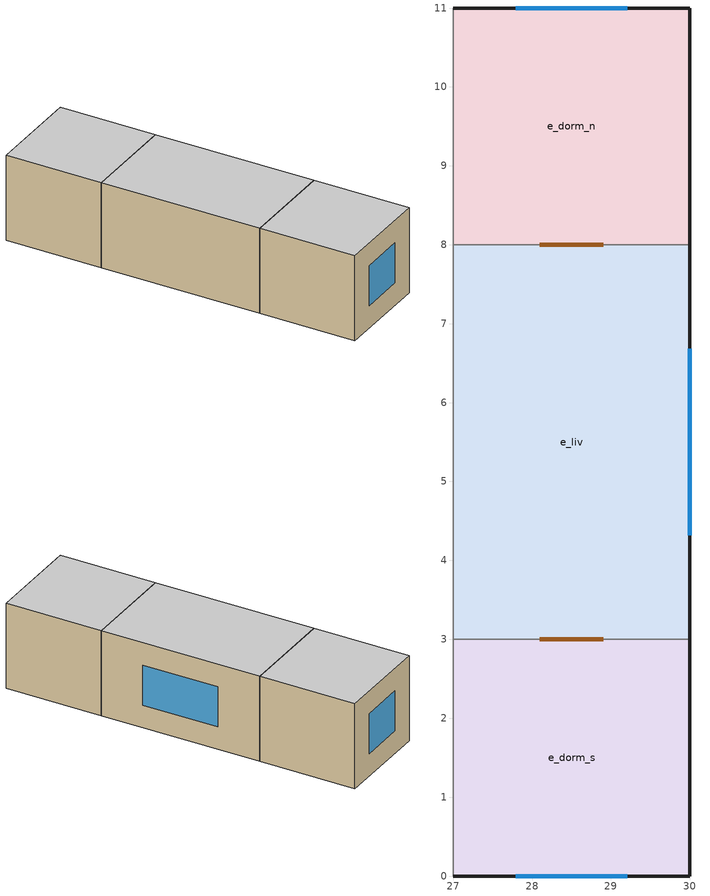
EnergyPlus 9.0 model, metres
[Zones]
e_liv
 floor othersideconditionsmodel (floor): 30,8 30,3 27,3 27,8 z0
 wall outside (ext_wall): 30,3 30,8 z0:2.7
 wall to e_dorm_n (int_wall): 30,8 27,8 z0:2.7
 wall to e_dorm_s (int_wall): 27,3 30,3 z0:2.7
 wall adiabatic (int_wall): 27,8 27,3 z0:2.7
 window (simple_window): 30,4.32 30,6.68 z0.71:1.99
 door inside (door_3cm): 28.9,8 28.1,8 / 28.1,3 28.9,3 z0:2.1
 ceiling adiabatic (ceiling): 27,8 27,3 30,3 30,8 z2.7
e_dorm_n
 floor othersideconditionsmodel (floor): 30,11 30,8 27,8 27,11 z0
 wall outside (ext_wall): 30,8 30,11 27,11 z0:2.7
 wall adiabatic (int_wall): 27,11 27,8 z0:2.7
 window (simple_window): 29.2,11 27.8,11 z0.71:1.99
 ceiling adiabatic (ceiling): 27,11 27,8 30,8 30,11 z2.7
e_dorm_s
 floor othersideconditionsmodel (floor): 30,3 30,0 27,0 27,3 z0
 wall outside (ext_wall): 27,0 30,0 30,3 z0:2.7
 wall adiabatic (int_wall): 27,3 27,0 z0:2.7
 window (simple_window): 27.8,0 29.2,0 z0.71:1.99
 ceiling adiabatic (ceiling): 27,3 27,0 30,0 30,3 z2.7
[Building]
1_storey: Loads convergence tolerance value=0.04; Maximum number of warmup days=25; Minimum number of warmup days=6; North axis=0; Solar distribution=FullInteriorAndExteriorWithReflections; Temperature convergence tolerance value=0.4; Terrain=City
[Site:GroundDomain:Slab]
ground_domain: 1, 0.4, 1.6, 10, No, Full, 6, 5, Timestep, ground_coupled_oscm, OnGrade, 1250, 30, 50, 1500, 1.5, finite_diff, Site:GroundTemperature:Undisturbed:FiniteDifference, No
[Site:GroundTemperature:Undisturbed:FiniteDifference]
finite_diff: 0.4, 1250, 30, 50, 1500, 1.5
[Construction]
ceiling: piso_ceramico, contrapiso, concreto_5cm, impermeabilizacao
ext_wall: argamassa_externa, tijolo_9x19x19, camara_parede, tijolo_9x19x19, argamassa_interna
floor: impermeabilizacao, concreto_5cm, contrapiso, piso_ceramico
int_wall: argamassa_interna, tijolo_9x19x19, camara_parede, tijolo_9x19x19, argamassa_interna
door_3cm: porta_mad_int_3cm
simple_window: vid_0.87
[Material] Thermal absorptance=0.9
Name | Conductivity | Density | Roughness | Solar absorptance | Specific heat | Thickness | Visible absorptance
argamassa_externa; argamassa_interna | 1.15 | 2000 | MediumRough | 0.5 | 1000 | 0.025 | 0.5
concreto_5cm | 1.75 | 2200 | MediumRough | 0.7 | 1000 | 0.05 | 0.7
contrapiso | 1.15 | 2000 | MediumRough | 0.7 | 1000 | 0.02 | 0.7
impermeabilizacao | 0.23 | 1000 | Smooth | 0.7 | 920 | 0.0001 | 0.7
piso_ceramico | 1.05 | 2000 | Smooth | 0.7 | 920 | 0.0075 | 0.7
porta_mad_int_3cm | 0.15 | 650 | MediumSmooth | 0.5 | 2300 | 0.03 | 0.5
tijolo_9x19x19 | 0.9 | 1600 | Rough | 0.7 | 920 | 0.013 | 0.7
[Material:AirGap]
camara_parede: Thermal resistance=0.17
[WindowMaterial:SimpleGlazingSystem]
vid_0.87: Solar heat gain coefficient=0.87; U factor=5.7
[ThermostatSetpoint:DualSetpoint]
thermostat_setpoint: Cooling setpoint temperature schedule=sch_hvac_23; Heating setpoint temperature schedule=sch_hvac_18
[Zone] Multiplier=1
e_liv; e_dorm_n; e_dorm_s
[ZoneControl:Thermostat] Control 1=thermostat_setpoint; Control type schedule=sch_hvac_4
Name | Zone or zonelist
thermostat_e_liv | e_liv
thermostat_e_dorm_n | e_dorm_n
thermostat_e_dorm_s | e_dorm_s
[Zone equipment]
e_liv: hvac_e_liv
e_dorm_n: hvac_e_dorm_n
e_dorm_s: hvac_e_dorm_s
[ZoneHVAC:IdealLoadsAirSystem] Cooling limit=NoLimit; Cooling sensible heat ratio=0.7; Dehumidification control type=None; Demand controlled ventilation type=None; Heat recovery type=None; Heating limit=NoLimit; Humidification control type=None; Latent heat recovery effectiveness=0.65; Maximum heating supply air humidity ratio=0.0156; Maximum heating supply air temperature=50; Minimum cooling supply air humidity ratio=0.0077; Minimum cooling supply air temperature=13; Outdoor air economizer type=NoEconomizer; Sensible heat recovery effectiveness=0.7
Name | Availability schedule
hvac_e_liv | sch_hvac_liv
hvac_e_dorm_n; hvac_e_dorm_s | sch_hvac_dorm
[SurfaceProperty:OtherSideConditionsModel]
ground_coupled_oscm: Type of modeling=GroundCoupledSurface
[Schedule:Compact]
sch_hvac_4: Through: 12/31, For: AllDays, Until: 24:00, 4
sch_hvac_18: Through: 12/31, For: AllDays, Until: 24:00, 18
sch_hvac_23: Through: 12/31, For: AllDays, Until: 24:00, 23
sch_hvac_liv: Through: 12/31, For: AllDays, Until: 14:00, 0, Until: 22:00, 1, Until: 24:00, 0
sch_hvac_dorm: Through: 12/31, For: AllDays, Until: 08:00, 1, Until: 22:00, 0, Until: 24:00, 1
[AirflowNetwork:MultiZone:Component:DetailedOpening] Discharge coefficient for opening factor 1=0.001; Discharge coefficient for opening factor 2=0.65; Extra crack length or height of pivoting axis=0; Height factor for opening factor 1=1; Height factor for opening factor 2=1; Number of sets of opening factor data=2; Opening factor 1=0; Opening factor 2=1; Start height factor for opening factor 1=0; Start height factor for opening factor 2=0; Type of rectangular large vertical opening lvo=NonPivoted; Width factor for opening factor 1=0
Name | Air mass flow coefficient when opening is closed | Air mass flow exponent when opening is closed | Width factor for opening factor 2
window_opening | 0.0003 | 0.63 | 0.45
door_opening | 0.0024 | 0.59 | 1
[AirflowNetwork:MultiZone:Surface] Ventilation control mode=NoVent; Window door opening factor or crack factor=1
Name | Leakage component | Surface
afn_e_liv_door_n | door_opening | e_liv_door_n
afn_e_liv_door_s | door_opening | e_liv_door_s
afn_e_liv_window_e | window_opening | e_liv_window_e
afn_e_dorm_n_window_n | window_opening | e_dorm_n_window_n
afn_e_dorm_s_window_s | window_opening | e_dorm_s_window_s
[AirflowNetwork:MultiZone:Zone]
Name | Zone
afn_e_liv | e_liv
afn_e_dorm_n | e_dorm_n
afn_e_dorm_s | e_dorm_s
[AirflowNetwork:SimulationControl]
afn_control: Absolute airflow convergence tolerance=1e-06; Airflownetwork control=MultizoneWithoutDistribution; Azimuth angle of long axis of building=90; Building type=LowRise; Convergence acceleration limit=-0.5; Height selection for local wind pressure calculation=OpeningHeight; Initialization type=LinearInitializationMethod; Maximum number of iterations=500; Ratio of building width along short axis to width along long axis=0.5; Relative airflow convergence tolerance=0.0001; Wind pressure coefficient type=SurfaceAverageCalculation
